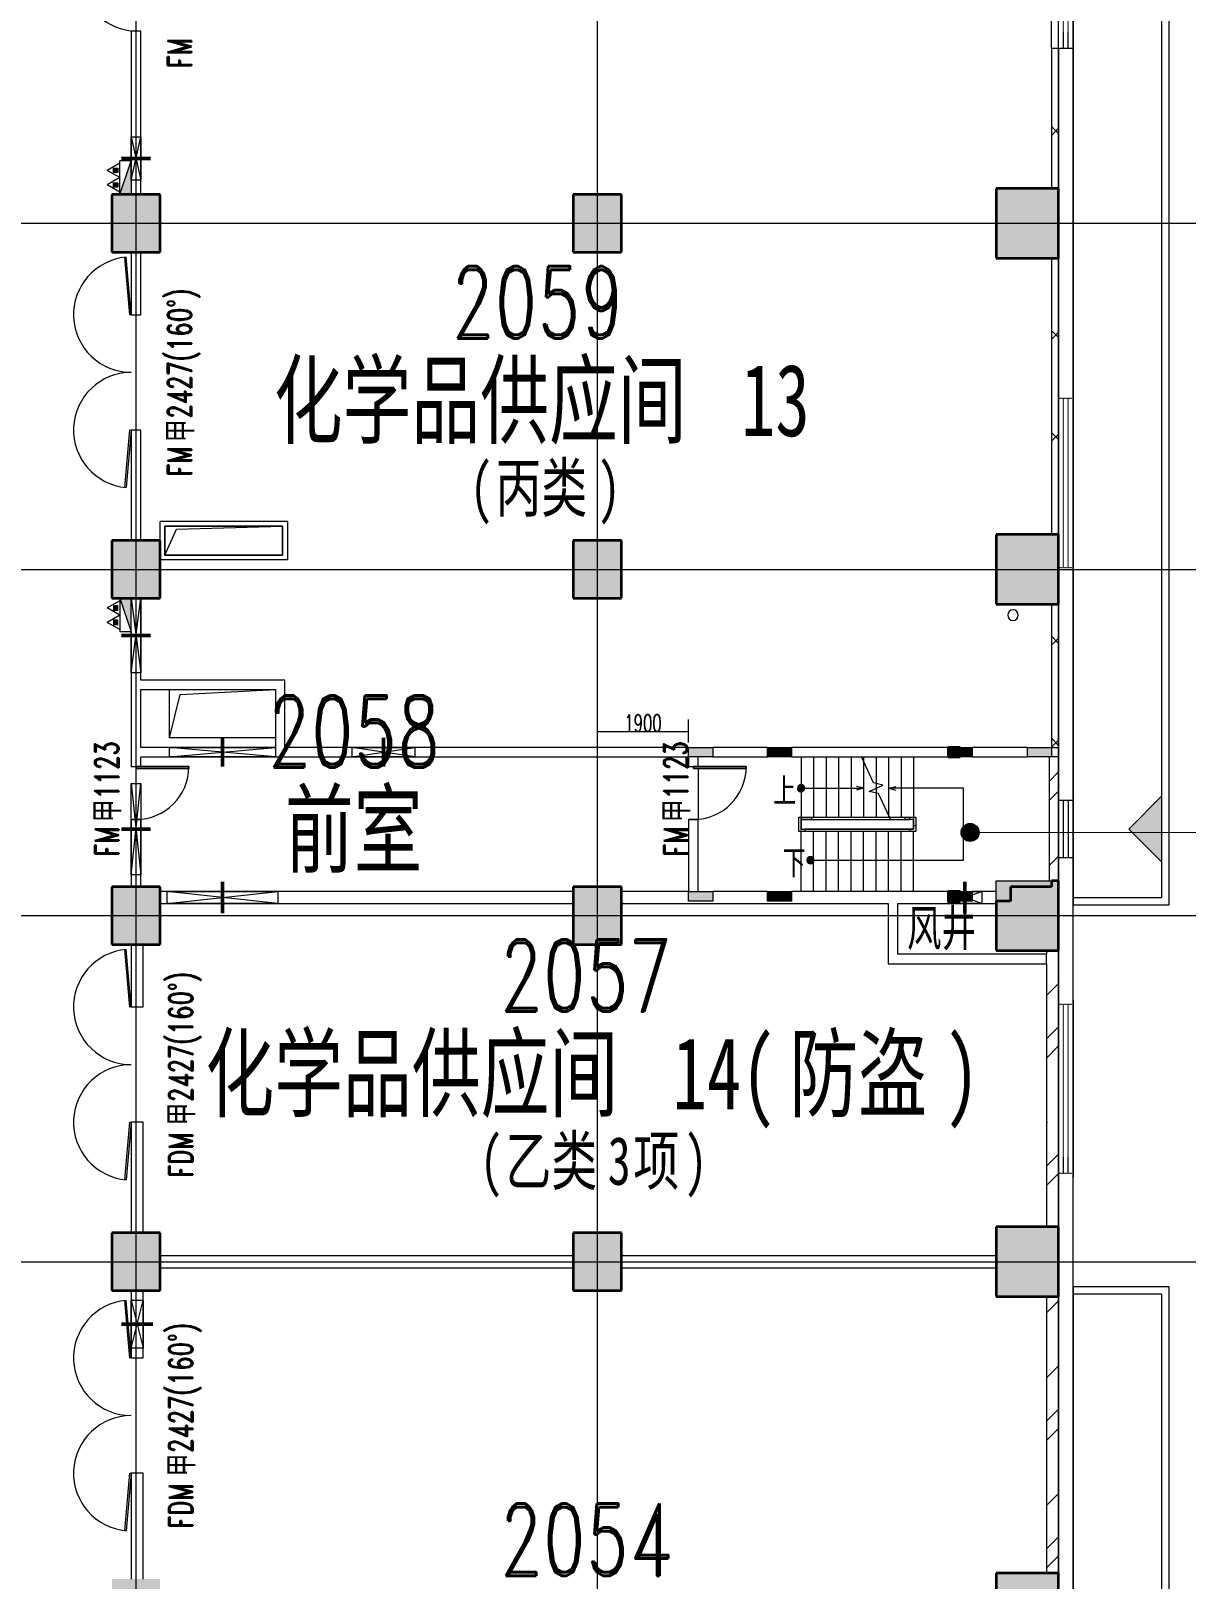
# Model space of a CAD drawing. Header units: millimetres. Extents: x -172041 to 399210, y -31706 to 192400.
# Drawn here: x 271413 to 295451, y 101400 to 133601 of the extents above; entities that cross this region are included whole.
import ezdxf

# ---------------------------------------------------------------- set-up
doc = ezdxf.new("R2010")
doc.units = ezdxf.units.MM
for name, pattern in [('1_1', [2, 1, -1]), ('DASH-2', [1.6, 0.8, -0.8]), ('架空线', [3.97, 2.38, -1.59]), ('轴网线', [22.04, 18.38, -1.83, 0, -1.83])]:
    doc.linetypes.add(name, pattern=pattern)
doc.layers.get('0').update_dxf_attribs({"color": 8})
doc.layers.get('Defpoints').update_dxf_attribs({"color": 8})
for name, color, linetype, lineweight in [('A-ANNO-DIMS', 8, 'Continuous', 9), ('A-ANNO-NOTE', 8, 'Continuous', 5), ('A-AREA-IDEN', 8, 'Continuous', 9), ('A-DETL-GENF', 8, 'Continuous', 18), ('A-DOOR', 8, 'Continuous', 5), ('A-DOOR-IDEN', 8, 'Continuous', 9), ('A-DOOR-OPNG', 8, 'Continuous', 5), ('A-FLOR', 8, 'Continuous', 5), ('A-FLOR-HRAL', 8, 'Continuous', 5), ('A-GENM', 8, 'Continuous', 5), ('A-GLAZ', 8, 'Continuous', 5), ('A-WALL', 8, 'Continuous', 5), ('A-WALL-FNSH', 8, 'Continuous', 9), ('A-WALL-PATT', 8, 'Continuous', 9), ('M-EQPM', 8, 'Continuous', 5), ('P-PIPE', 8, 'Continuous', 5), ('Q-CASE', 8, '1_1', 5), ('S-COLS', 8, 'Continuous', 5), ('S-GRID', 8, 'Continuous', 9), ('S-STRS', 8, 'Continuous', 5), ('S-STRS-MBND', 8, 'Continuous', 5)]:
    doc.layers.add(name, color=color, linetype=linetype, lineweight=lineweight)
doc.styles.add('RomanD', font='romand__.ttf', dxfattribs={"width": 0.7, "height": 1500})
doc.styles.add('RomanD_2', font='romand__.ttf', dxfattribs={"width": 0.65, "height": 350})
doc.styles.add('RomanD_4', font='romand__.ttf', dxfattribs={"width": 0.7, "height": 500})
doc.styles.add('仿宋', font='', dxfattribs={"width": 0.7, "height": 500})
doc.styles.add('仿宋_2', font='', dxfattribs={"width": 0.7, "height": 1500})
doc.styles.add('仿宋_5', font='', dxfattribs={"width": 0.7, "height": 1000})
doc.styles.add('仿宋_6', font='', dxfattribs={"width": 0.7, "height": 750})
doc.styles.add('微软雅黑', font='Microsoft YaHei.ttf', dxfattribs={"width": 0.7, "height": 500})
doc.styles.get('仿宋').set_extended_font_data('FangSong')
doc.styles.get('仿宋_2').set_extended_font_data('FangSong')
doc.styles.get('仿宋_5').set_extended_font_data('FangSong')
doc.styles.get('仿宋_6').set_extended_font_data('FangSong')
doc.dimstyles.new('0_5', dxfattribs={"dimscale": 304.8, "dimtxt": 351.251157, "dimasz": 0, "dimexe": 0.82021, "dimexo": 0.0625, "dimgap": 0, "dimtad": 1, "dimdec": 0, "dimzin": 0, "dimdsep": 46, "dimtxsty": 'RomanD_2', "dimblk1": 'NONE', "dimblk2": 'NONE', "dimsah": 1, "dimcen": 0.09, "dimazin": 0, "dimtfac": 1, "dimtdec": 4, "dimtix": 1, "dimtmove": 0, "dimatfit": 3, "dimfxl": 0.82021, "dimfxlon": 1, "dimtvp": 1, "dimtolj": 1, "dimtzin": 0, "dimlwd": 18, "dimlwe": 18, "dimarcsym": 2})
pattern_1 = [(45, (-5e-09, 2e-10), (-1325.825, 1325.825), []), (45, (-5e-09, 400), (-1325.825, 1325.825), []), (45, (-5e-09, 1300), (-1325.825, 1325.825), [1875, -625])]

# ---------------------------------------------------------------- blocks, each defined once
blk = doc.blocks.new('X-AR-F3-00-W-002_HLP2_rvt-1-LAY-2F-1_500-A')
at = {"layer": 'P-PIPE', "color": 96, "true_color": 0x007f00}
for start, end in [(0, 180), (180, 0)]:
    blk.add_arc((291850, 121450), 110, start, end, dxfattribs=at)
blk = doc.blocks.new('砼_柱_矩形 - 1000X1200-501527-LAY-2F-1_500-A')
at = {"layer": 'S-COLS', "lineweight": 15, "true_color": 0xc0c0c0}
blk.add_hatch(color=9, dxfattribs=at).paths.add_polyline_path([(-500, -600), (500, -600), (500, 600), (-500, 600), (-500, -100)], flags=0)
at = {"layer": 'S-COLS', "color": 7, "lineweight": 35}
for p, q in [((500, 600), (-500, 600)), ((-500, 600), (-500, -600)), ((500, -600), (500, 600)), ((-500, -600), (500, -600))]:
    blk.add_line(p, q, dxfattribs=at)
blk = doc.blocks.new('X-ST-F3-02-C-001_HLP2_rvt-1-LAY-2F-1_500-A')
at = {"layer": 'S-COLS', "true_color": 0xc0c0c0}
for points in [[(273436, 129000), (274100, 129000), (274100, 130200), (273100, 130200), (273100, 129000)], [(292800, 128875), (292800, 130325), (291500, 130325), (291500, 128875), (292535, 128875)], [(291527, 121675), (292800, 121675), (292800, 123125), (291500, 123125), (291500, 121675)], [(290750, 118500), (290750, 118700), (290500, 118700), (290500, 118500)], [(273750, 114600), (274100, 114600), (274100, 115800), (273100, 115800), (273100, 114600)], [(283700, 114600), (283700, 115800), (282700, 115800), (282700, 114600)], [(290750, 115500), (290750, 115700), (290500, 115700), (290500, 115500)], [(292800, 114475), (292795, 115925), (292650, 115925), (292650, 115800), (291800, 115800), (291800, 115500), (291500, 115500), (291500, 114475), (292768, 114475)], [(273750, 107400), (274100, 107400), (274100, 108600), (273100, 108600), (273100, 107400)], [(292561, 107275), (292800, 107275), (292800, 108725), (291500, 108725), (291500, 107275), (292550, 107275)], [(292550, 100075), (292800, 100075), (292800, 101525), (291500, 101525), (291500, 100075)], [(273100, 100200), (274100, 100200), (274100, 101400), (273100, 101400)]]:
    blk.add_hatch(color=9, dxfattribs=at).paths.add_polyline_path(points, flags=0)
at = {"layer": 'S-COLS', "true_color": 0x808080}
for points in [[(285300, 118500), (285600, 118500), (285600, 118700), (285100, 118700), (285100, 118500)], [(286990, 118500), (286990, 118700), (286740, 118700), (286740, 118500)], [(287240, 118500), (287240, 118700), (286990, 118700), (286990, 118500)], [(291000, 118500), (291000, 118700), (290750, 118700), (290750, 118500)], [(292150, 118500), (292650, 118500), (292650, 118700), (292150, 118700), (292150, 118686)], [(285276, 115500), (285600, 115500), (285600, 115700), (285100, 115700), (285100, 115500), (285217, 115500)], [(286740, 115500), (286990, 115500), (286990, 115700), (286740, 115700), (286740, 115609)], [(287240, 115500), (287240, 115700), (286990, 115700), (286990, 115500)], [(291000, 115500), (291000, 115700), (290750, 115700), (290750, 115500)], [(291527, 115500), (291800, 115500), (291800, 115800), (292650, 115800), (292650, 115925), (291500, 115925), (291500, 115500)]]:
    blk.add_hatch(color=8, dxfattribs=at).paths.add_polyline_path(points, flags=0)
at = {"layer": 'S-COLS', "color": 7, "lineweight": 35}
for p, q in [((274100, 130200), (273100, 130200)), ((273100, 130200), (273100, 129000)), ((274100, 129000), (274100, 130200)), ((292800, 130325), (291500, 130325)), ((291500, 130325), (291500, 128875)), ((292800, 128875), (292800, 130325)), ((273100, 129000), (274100, 129000)), ((291500, 128875), (292800, 128875)), ((292800, 123125), (291500, 123125)), ((291500, 123125), (291500, 121675)), ((292800, 121675), (292800, 123125)), ((291500, 121675), (292800, 121675)), ((290750, 118700), (290500, 118700)), ((290500, 118700), (290500, 118500)), ((290750, 118500), (290750, 118700)), ((290500, 118500), (290750, 118500)), ((274100, 115800), (273100, 115800)), ((273100, 115800), (273100, 114600)), ((274100, 114600), (274100, 115800)), ((283700, 115800), (282700, 115800)), ((282700, 115800), (282700, 114600)), ((283700, 114600), (283700, 115800)), ((290750, 115700), (290500, 115700)), ((290500, 115700), (290500, 115500)), ((290750, 115500), (290750, 115700)), ((292650, 115800), (291800, 115800)), ((291800, 115800), (291800, 115500)), ((292800, 115925), (292650, 115925)), ((292650, 115925), (292650, 115800)), ((292800, 114475), (292800, 115925)), ((290500, 115500), (290750, 115500)), ((291800, 115500), (291500, 115500)), ((291500, 115500), (291500, 114475)), ((273100, 114600), (274100, 114600)), ((282700, 114600), (283700, 114600)), ((291500, 114475), (292800, 114475)), ((274100, 108600), (273100, 108600)), ((273100, 108600), (273100, 107400)), ((274100, 107400), (274100, 108600)), ((292800, 108725), (291500, 108725)), ((291500, 108725), (291500, 107275)), ((292800, 107275), (292800, 108725)), ((273100, 107400), (274100, 107400)), ((291500, 107275), (292800, 107275)), ((292800, 101525), (291500, 101525)), ((291500, 101525), (291500, 100075)), ((292800, 100075), (292800, 101525))]:
    blk.add_line(p, q, dxfattribs=at)
at = {"layer": 'S-COLS', "color": 7, "lineweight": 15}
for p, q in [((285100, 118700), (285600, 118700)), ((285100, 118500), (285100, 118700)), ((285600, 118700), (285600, 118500)), ((286740, 118700), (286990, 118700)), ((286740, 118500), (286740, 118700)), ((286990, 118700), (287240, 118700)), ((286990, 118700), (286990, 118500)), ((287240, 118700), (287240, 118500)), ((290750, 118700), (291000, 118700)), ((291000, 118700), (291000, 118500)), ((292150, 118700), (292650, 118700)), ((292150, 118500), (292150, 118700)), ((292650, 118700), (292650, 118500)), ((285600, 118500), (285100, 118500)), ((286990, 118500), (286740, 118500)), ((287240, 118500), (286990, 118500)), ((291000, 118500), (290750, 118500)), ((292450, 118500), (292150, 118500)), ((292650, 118500), (292450, 118500)), ((285100, 115700), (285600, 115700)), ((285100, 115500), (285100, 115700)), ((285600, 115700), (285600, 115500)), ((286740, 115700), (286990, 115700)), ((286740, 115500), (286740, 115700)), ((286990, 115700), (287240, 115700)), ((286990, 115700), (286990, 115500)), ((287240, 115700), (287240, 115500)), ((290750, 115700), (291000, 115700)), ((291000, 115700), (291000, 115500)), ((291500, 115500), (291500, 115925)), ((291500, 115925), (292650, 115925)), ((285600, 115500), (285100, 115500)), ((286990, 115500), (286740, 115500)), ((287240, 115500), (286990, 115500)), ((291000, 115500), (290750, 115500))]:
    blk.add_line(p, q, dxfattribs=at)
at = {"lineweight": 15}
for p in [(283200, 129600), (273600, 122400), (283200, 122400), (283200, 108000)]:
    blk.add_blockref('砼_柱_矩形 - 1000X1200-501527-LAY-2F-1_500-A', p, dxfattribs=at)
blk = doc.blocks.new('栏杆扶手 - 栏杆扶手-1050959-LAY-2F-1_500-A')
at = {"layer": 'A-FLOR-HRAL', "lineweight": 15}
for p, q in [((289280, 117250), (289603, 117250)), ((289303, 117200), (289603, 117200))]:
    blk.add_line(p, q, dxfattribs=at)
blk = doc.blocks.new('顶部扶栏类型 - 顶部扶栏_内部_-1050967-LAY-2F-1_500-A')
at = {"layer": 'A-FLOR-HRAL', "lineweight": 15}
for p, q in [((287390, 117250), (287440, 117250)), ((287390, 117075), (287390, 117250)), ((289603.19314, 117200), (289603.19314, 117250)), ((289603.19314, 117250), (289705, 117250)), ((289705, 117200), (289705, 117250)), ((289705, 117250), (289830, 117250)), ((289830, 117250), (289830, 117125)), ((287390, 116950), (287390, 117075)), ((287515, 116950), (287390, 116950)), ((287440, 117200), (287440, 117075)), ((287440, 117075), (287440, 117000)), ((287440, 117000), (287515, 117000)), ((287515, 117000), (289705, 117000)), ((287515, 117000), (287515, 116950)), ((289705, 116950), (287515, 116950)), ((289705, 117200), (289603.19314, 117200)), ((289780, 117200), (289705, 117200)), ((289705, 117000), (289780, 117000)), ((289705, 117000), (289705, 116950)), ((289830, 116950), (289705, 116950)), ((289780, 117125), (289780, 117200)), ((289780, 117075), (289780, 117125)), ((289780, 117075), (289830, 117075)), ((289780, 117000), (289780, 117075)), ((289830, 117125), (289830, 117075)), ((289830, 117075), (289830, 116950))]:
    blk.add_line(p, q, dxfattribs=at)
blk = doc.blocks.new('顶部扶栏类型 - 顶部扶栏_内部_-V11-LAY-2F-1_500-A')
at = {"layer": 'A-FLOR-HRAL', "lineweight": 15}
for p, q in [((287390, 117250), (287440, 117250)), ((287390, 117075), (287390, 117250)), ((289603.19314, 117250), (289705, 117250)), ((289705, 117250), (289830, 117250)), ((289780, 117225), (289780, 117125)), ((289830, 117250), (289830, 117125)), ((287390, 116950), (287390, 117075)), ((287515, 116950), (287390, 116950)), ((287440, 117075), (287440, 117200)), ((287440, 116975), (287440, 117075)), ((289705, 117000), (287515, 117000)), ((289705, 116950), (287515, 116950)), ((289603.19314, 117200), (289705, 117200)), ((289780, 117000), (289705, 117000)), ((289830, 116950), (289705, 116950)), ((289780, 117125), (289780, 117075)), ((289780, 117075), (289780, 117000)), ((289830, 117125), (289830, 117075)), ((289830, 117075), (289830, 116950))]:
    blk.add_line(p, q, dxfattribs=at)
blk = doc.blocks.new('顶部扶栏类型 - 顶部扶栏_内部_-1051114-LAY-2F-1_500-A')
at = {"layer": 'A-FLOR-HRAL', "lineweight": 15}
for p, q in [((287440, 117200), (287440, 117250)), ((287440, 117250), (287660, 117250)), ((287660, 117250), (287660, 117200)), ((287660, 117200), (287440, 117200))]:
    blk.add_line(p, q, dxfattribs=at)
blk = doc.blocks.new('顶部扶栏类型 - 顶部扶栏_内部_-V12-LAY-2F-1_500-A')
at = {"layer": 'A-FLOR-HRAL', "lineweight": 15}
for p, q in [((287440, 117250), (287440, 117200)), ((287440, 117250), (289280, 117250)), ((289303, 117200), (289280, 117250)), ((287440, 117200), (289303, 117200))]:
    blk.add_line(p, q, dxfattribs=at)
blk = doc.blocks.new('上楼梯路径-B - 顺砌剖面-1862824-LAY-2F-1_500-A')
at = {"layer": 'A-DETL-GENF', "true_color": 0x808080}
blk.add_hatch(color=8, dxfattribs=at).paths.add_polyline_path([(0, 307), (-38, 297), (-65, 270), (-75, 232), (-65, 200), (-53, 179), (-19, 160), (19, 160), (53, 179), (72, 213), (72, 242), (65, 270), (37, 297), (19, 302)], flags=0)
at = {"layer": 'A-DETL-GENF'}
for p, q in [((-1300, 232), (-1155, 271)), ((-75, 232), (-1300, 232)), ((-1300, 232), (-1155, 193)), ((53, 232), (-70, 232))]:
    blk.add_line(p, q, dxfattribs=at)
for start, end in [(360, 180), (180, 360)]:
    blk.add_arc((0, 232), 75, start, end, dxfattribs=at)
blk = doc.blocks.new('下楼梯路径-D - 顺砌剖面-1884693-LAY-2F-1_500-A')
at = {"layer": 'A-DETL-GENF', "true_color": 0x808080}
blk.add_hatch(color=8, dxfattribs=at).paths.add_polyline_path([(671, 1236), (634, 1226), (605, 1194), (599, 1180), (605, 1127), (606, 1123), (634, 1096), (671, 1086), (704, 1096), (724, 1108), (736, 1123), (746, 1161), (736, 1198), (709, 1226), (691, 1231)], flags=0)
at = {"layer": 'A-DETL-GENF'}
for p, q in [((599, 1161), (-2515, 1161)), ((-2515, 1161), (-2515, -339)), ((671, 1161), (599, 1161)), ((-964, -339), (-1109, -300)), ((-2515, -339), (-964, -339)), ((-964, -339), (-1109, -378))]:
    blk.add_line(p, q, dxfattribs=at)
for start, end in [(0, 180), (180, 360)]:
    blk.add_arc((671, 1161), 75, start, end, dxfattribs=at)
blk = doc.blocks.new('AR-F3-00-STA-001_HLP2_rvt-1-LAY-2F-1_500-A')
at = {"layer": 'S-STRS', "lineweight": 15}
for p, q in [((285300, 118260), (285300, 117200)), ((287440, 118500), (287440, 117922)), ((287700, 118500), (287700, 117250)), ((287960, 118500), (287960, 117250)), ((288220, 118500), (288220, 117250)), ((288480, 118500), (288480, 117250)), ((288740, 118500), (288740, 118408)), ((288740, 118408), (288740, 117250)), ((289000, 118500), (289000, 117950)), ((289260, 118500), (289260, 117292)), ((289520, 118500), (289520, 117250)), ((289780, 118500), (289780, 117250)), ((287440, 117917), (287440, 117775)), ((289000, 117950), (289000, 117850)), ((287440, 117775), (287440, 117250)), ((289000, 117850), (289000, 117750)), ((289000, 117750), (289000, 117250)), ((289260, 117292), (289260, 117250)), ((287440, 115700), (287440, 116950)), ((287700, 116383), (287700, 116950)), ((287960, 115700), (287960, 116950)), ((288220, 115700), (288220, 116950)), ((288480, 115700), (288480, 116950)), ((288740, 115700), (288740, 116950)), ((289000, 115700), (289000, 116950)), ((289260, 115700), (289260, 116950)), ((289520, 115700), (289520, 116950)), ((289780, 115700), (289780, 116950)), ((287700, 116317), (287700, 116383)), ((287700, 115700), (287700, 116317))]:
    blk.add_line(p, q, dxfattribs=at)
at = {"layer": 'S-STRS', "linetype": '架空线', "lineweight": 15}
for p, q in [((287440, 118500), (287440, 117922)), ((287700, 118500), (287700, 117250)), ((287960, 118500), (287960, 117250)), ((288220, 118500), (288220, 117250)), ((288480, 118500), (288480, 117250)), ((288740, 118500), (288740, 118408)), ((288740, 118408), (288740, 117250)), ((289000, 118500), (289000, 117950)), ((289260, 118500), (289260, 117292)), ((289520, 118500), (289520, 117250)), ((289780, 118500), (289780, 117250)), ((287440, 117917), (287440, 117775)), ((289000, 117950), (289000, 117850)), ((287440, 117775), (287440, 117250)), ((289000, 117850), (289000, 117750)), ((289000, 117750), (289000, 117250)), ((289260, 117292), (289260, 117250)), ((287440, 115700), (287440, 116950)), ((287700, 116383), (287700, 116950)), ((287960, 115700), (287960, 116950)), ((288220, 115700), (288220, 116950)), ((288480, 115700), (288480, 116950)), ((288740, 115700), (288740, 116950)), ((289000, 115700), (289000, 116950)), ((289260, 115700), (289260, 116950)), ((289520, 115700), (289520, 116950)), ((289780, 115700), (289780, 116950)), ((287700, 116317), (287700, 116383)), ((287700, 115700), (287700, 116317))]:
    blk.add_line(p, q, dxfattribs=at)
at = {"layer": 'S-STRS-MBND', "lineweight": 15}
for p, q in [((288947, 117963), (288697, 118500)), ((288858, 117784), (289142, 117916)), ((289142, 117916), (288947, 117963)), ((289053, 117737), (288858, 117784)), ((289280, 117250), (289053, 117737))]:
    blk.add_line(p, q, dxfattribs=at)
at = {"lineweight": 15, "rotation": 180}
for name, p in [('上楼梯路径-B - 顺砌剖面-1862824-LAY-2F-1_500-A', (287440, 118082)), ('下楼梯路径-D - 顺砌剖面-1884693-LAY-2F-1_500-A', (288305, 117511))]:
    blk.add_blockref(name, p, dxfattribs=at)
at = {"color": 163, "lineweight": 15, "true_color": 0x667fcc}
for name in ['顶部扶栏类型 - 顶部扶栏_内部_-1050967-LAY-2F-1_500-A', '顶部扶栏类型 - 顶部扶栏_内部_-V11-LAY-2F-1_500-A', '顶部扶栏类型 - 顶部扶栏_内部_-1051114-LAY-2F-1_500-A', '顶部扶栏类型 - 顶部扶栏_内部_-V12-LAY-2F-1_500-A', '栏杆扶手 - 栏杆扶手-1050959-LAY-2F-1_500-A']:
    blk.add_blockref(name, (0, 0), dxfattribs=at)
at = {"layer": 'A-ANNO-NOTE', "color": 7, "lineweight": 15, "char_height": 500, "width": 673.42, "attachment_point": 1, "style": '仿宋'}
for s, insert in [('\\f仿宋|b0|i0|c134|p49|;\\W.7;上', (286861, 118053)), ('\\f仿宋|b0|i0|c134|p49|;\\W.7;下', (287055, 116553))]:
    blk.add_mtext(s, dxfattribs=dict(at, insert=insert))
blk = doc.blocks.new('单扇平开防火门_带观察窗 - FM甲1123-4703356-LAY-2F-1_500-A')
at = {"layer": 'A-DOOR'}
for p, q in [((510, -1100), (510, 0)), ((550, 0), (510, 0)), ((510, 0), (510, -700)), ((550, -700), (550, 0)), ((510, 0), (550, 0)), ((550, 0), (550, -1100)), ((510, -700), (510, -900)), ((510, -900), (510, -1100)), ((550, -900), (550, -700)), ((550, -1100), (550, -900)), ((550, -1100), (510, -1100)), ((510, -1100), (550, -1100))]:
    blk.add_line(p, q, dxfattribs=at)
blk.add_arc((550, 0), 1100, 180, 270, dxfattribs=at)
at = {"layer": 'A-DOOR-OPNG'}
for p, q in [((-550, 100), (-550, -100)), ((550, 99), (550, -100))]:
    blk.add_line(p, q, dxfattribs=at)
blk = doc.blocks.new('混凝土雨棚1 - 混凝土雨棚-300mm-2000 2-4373710-LAY-2F-1_500-A')
at = {"layer": 'Q-CASE'}
for p, q in [((34063, 2000), (-34063, 2000)), ((-34063, 2000), (-34063, 0))]:
    blk.add_line(p, q, dxfattribs=at)
at = {"layer": 'Q-CASE', "linetype": 'Continuous'}
for p, q in [((34063, 2000), (-34063, 2000)), ((-34063, 2000), (-34063, 0)), ((-26257, 1850), (-33913, 1850)), ((-33913, 1850), (-33913, 0)), ((-34063, 0), (34063, 0))]:
    blk.add_line(p, q, dxfattribs=at)
blk = doc.blocks.new('双扇平开门-角度可调 - FM甲2427_160__-4636703-LAY-2F-1_500-A')
at = {"layer": 'A-DOOR'}
for p, q in [((-1200, 100), (-2395, 205)), ((-2392, 234), (-1197, 130)), ((-1197, 130), (-1200, 100)), ((1197, 130), (2392, 234)), ((1200, 100), (1197, 130)), ((1200, 100), (2395, 205))]:
    blk.add_line(p, q, dxfattribs=at)
for centre, start, end in [((-1200, 100), 360, 175), ((1200, 100), 5, 180)]:
    blk.add_arc(centre, 1200, start, end, dxfattribs=at)
blk = doc.blocks.new('双扇平开门-角度可调 - FDM甲2427_160__-4797546-LAY-2F-1_500-A')
at = {"layer": 'A-DOOR'}
for p, q in [((-1200, 125), (-2395, 230)), ((-2392, 259), (-1197, 155)), ((-1197, 155), (-1200, 125)), ((1197, 155), (2392, 259)), ((1200, 125), (1197, 155)), ((1200, 125), (2395, 230))]:
    blk.add_line(p, q, dxfattribs=at)
for centre, start, end in [((-1200, 125), 360, 175), ((1200, 125), 5, 180)]:
    blk.add_arc(centre, 1200, start, end, dxfattribs=at)
blk = doc.blocks.new('单扇平开防火门_带观察窗 - FM甲1123-4703391-LAY-2F-1_500-A')
at = {"layer": 'A-DOOR'}
for p, q in [((510, -1100), (510, 0)), ((550, 0), (510, 0)), ((510, 0), (510, -700)), ((550, -700), (550, 0)), ((510, 0), (550, 0)), ((550, 0), (550, -1100)), ((510, -700), (510, -900)), ((510, -900), (510, -1100)), ((550, -900), (550, -700)), ((550, -1100), (550, -900)), ((550, -1100), (510, -1100)), ((510, -1100), (550, -1100))]:
    blk.add_line(p, q, dxfattribs=at)
blk.add_arc((550, 0), 1100, 180, 270, dxfattribs=at)
at = {"layer": 'A-DOOR-OPNG'}
for p, q in [((-550, 100), (-550, -100)), ((550, 99), (550, -100))]:
    blk.add_line(p, q, dxfattribs=at)
blk = doc.blocks.new('单扇平开防火门_带观察窗 - FM甲1123-4703327-LAY-2F-1_500-A')
at = {"layer": 'A-DOOR'}
for p, q in [((550, 1100), (510, 1100)), ((510, 1100), (510, 0)), ((510, 1100), (550, 1100)), ((510, 900), (510, 1100)), ((550, 0), (550, 1100)), ((550, 1100), (550, 900)), ((510, 700), (510, 900)), ((510, 0), (510, 700)), ((550, 900), (550, 700)), ((550, 700), (550, 0)), ((510, 0), (550, 0)), ((550, 0), (510, 0))]:
    blk.add_line(p, q, dxfattribs=at)
blk.add_arc((550, 0), 1100, 90, 180, dxfattribs=at)
at = {"layer": 'A-DOOR-OPNG'}
for p, q in [((-550, -100), (-550, 100)), ((550, -99), (550, 100))]:
    blk.add_line(p, q, dxfattribs=at)
blk = doc.blocks.new('单扇窗 - XC1212-4534988-LAY-2F-1_500-A')
at = {"layer": 'A-GLAZ'}
for p, q in [((-600, -155), (-600, 145)), ((-600, 145), (600, 145)), ((-600, 45), (600, 45)), ((600, 145), (600, -155)), ((600, -55), (-600, -55)), ((600, -155), (-600, -155))]:
    blk.add_line(p, q, dxfattribs=at)
blk = doc.blocks.new('楼板洞口-A - F03-翻边100-4493737-LAY-2F-1_500-A')
at = {"layer": 'A-GENM'}
for p, q in [((-100, 300), (-100, 700)), ((2550, 700), (-100, 700)), ((2550, 700), (2550, -100)), ((0, 0), (0, 600)), ((0, 600), (2450, 600)), ((0, 600), (0, 0)), ((2450, 600), (0, 600)), ((0, 0), (245, 540)), ((245, 540), (2450, 600)), ((2450, 600), (2450, 0)), ((2450, 0), (2450, 600)), ((2450, 0), (0, 0)), ((0, 0), (2450, 0)), ((2550, -100), (-100, -100))]:
    blk.add_line(p, q, dxfattribs=at)
blk = doc.blocks.new('楼板洞口-A - F01-无翻边-4499167-LAY-2F-1_500-A')
at = {"layer": 'A-GENM'}
for p, q in [((0, 0), (0, 1000)), ((220, 900), (2200, 1000)), ((0, 0), (220, 900)), ((2200, 0), (0, 0))]:
    blk.add_line(p, q, dxfattribs=at)
blk = doc.blocks.new('室内消火栓箱_带灭火器__左右式_ - SG24D65-P-V62-LAY-2F-1_500-A')
at = {"layer": 'A-DETL-GENF', "lineweight": 5}
h = blk.add_hatch(color=256, dxfattribs=at)
h.paths.add_polyline_path([(-195, 280), (-105, 280), (-105, 370), (-195, 370)], flags=0)
h.paths.add_polyline_path([(105, 370), (105, 280), (195, 280), (195, 370)], flags=0)
blk.add_hatch(color=256, dxfattribs=at).paths.add_polyline_path([(-350, 0), (350, 0), (-350, 240)], flags=0)
for p, q in [((-300, 240), (-150, 500)), ((-195, 370), (-105, 370)), ((-195, 280), (-195, 370)), ((0, 240), (-150, 500)), ((-105, 370), (-105, 280)), ((0, 240), (150, 500)), ((105, 280), (105, 370)), ((105, 370), (195, 370)), ((300, 240), (150, 500)), ((195, 370), (195, 280)), ((-350, 240), (350, 240)), ((-350, 240), (350, 0)), ((-350, 240), (350, 0)), ((-105, 280), (-195, 280)), ((195, 280), (105, 280)), ((350, 0), (-350, 0)), ((350, 0), (-350, 0))]:
    blk.add_line(p, q, dxfattribs=at)
at = {"layer": 'M-EQPM'}
blk.add_line((350, 0), (350, 240), dxfattribs=at)
blk = doc.blocks.new('室内消火栓箱_带灭火器__左右式_ - SG24D65-P-V63-LAY-2F-1_500-A')
at = {"layer": 'A-DETL-GENF', "lineweight": 5}
blk.add_hatch(color=256, dxfattribs=at).paths.add_polyline_path([(350, 0), (-350, 0), (-350, -240)], flags=0)
h = blk.add_hatch(color=256, dxfattribs=at)
h.paths.add_polyline_path([(195, -280), (105, -280), (105, -370), (195, -370)], flags=0)
h.paths.add_polyline_path([(-105, -280), (-195, -280), (-195, -370), (-105, -370)], flags=0)
for p, q in [((350, 0), (-350, 0)), ((-350, -240), (350, 0)), ((-350, -240), (350, 0)), ((350, 0), (-350, 0)), ((-350, -240), (350, -240)), ((-300, -240), (-150, -500)), ((-105, -280), (-195, -280)), ((-195, -280), (-195, -370)), ((0, -240), (-150, -500)), ((-105, -370), (-105, -280)), ((0, -240), (150, -500)), ((195, -280), (105, -280)), ((105, -280), (105, -370)), ((300, -240), (150, -500)), ((195, -370), (195, -280)), ((-195, -370), (-105, -370)), ((105, -370), (195, -370))]:
    blk.add_line(p, q, dxfattribs=at)
at = {"layer": 'M-EQPM'}
blk.add_line((350, 0), (350, -240), dxfattribs=at)
blk = doc.blocks.new('混凝土雨棚1 - 混凝土雨棚-300mm-2000 2-4350888-LAY-2F-1_500-A')
at = {"layer": 'Q-CASE'}
for p, q in [((12050, 2000), (-12050, 2000)), ((-12050, 2000), (-12050, 0)), ((12050, 0), (12050, 2000))]:
    blk.add_line(p, q, dxfattribs=at)
at = {"layer": 'Q-CASE', "linetype": 'Continuous'}
for p, q in [((12050, 2000), (-12050, 2000)), ((-12050, 2000), (-12050, 0)), ((12050, 0), (12050, 2000)), ((-8194, 1850), (-11900, 1850)), ((-11900, 1850), (-11900, 0)), ((9786, 1850), (-6856, 1850)), ((11900, 1850), (11164, 1850)), ((11900, 0), (11900, 1850)), ((-12050, 0), (12050, 0))]:
    blk.add_line(p, q, dxfattribs=at)
blk = doc.blocks.new('百叶窗-带贴面 - BYC3618-4660152-LAY-2F-1_500-A')
at = {"layer": 'A-GLAZ'}
for p, q in [((-1829, 250), (1851, 250)), ((1851, 250), (-1829, 250))]:
    blk.add_line(p, q, dxfattribs=at)
at = {"layer": 'A-GLAZ', "linetype": 'DASH-2'}
for p, q in [((-1749, -50), (-1749, 250)), ((1771, 250), (-1749, 250)), ((1771, 150), (-1749, 150)), ((1771, 50), (-1749, 50)), ((1771, -50), (1771, 250)), ((1771, -50), (-1749, -50))]:
    blk.add_line(p, q, dxfattribs=at)
blk = doc.blocks.new('百叶窗-带贴面 - BYC3608-4826285-LAY-2F-1_500-A')
at = {"layer": 'A-GLAZ'}
for p, q in [((-1829, 250), (1851, 250)), ((1851, 250), (-1829, 250))]:
    blk.add_line(p, q, dxfattribs=at)
at = {"layer": 'A-GLAZ', "linetype": 'DASH-2'}
for p, q in [((-1749, -50), (-1749, 250)), ((1771, 250), (-1749, 250)), ((1771, 150), (-1749, 150)), ((1771, 50), (-1749, 50)), ((1771, -50), (1771, 250)), ((1771, -50), (-1749, -50))]:
    blk.add_line(p, q, dxfattribs=at)
blk = doc.blocks.new('矩形墙洞-D - F01-4899671-LAY-2F-1_500-A')
at = {"layer": 'A-GENM', "color": 7, "lineweight": 50}
for p, q in [((125, 325), (125, 125)), ((125, -75), (125, -325))]:
    blk.add_line(p, q, dxfattribs=at)
at = {"layer": 'A-GENM'}
for p, q in [((275, 125), (475, 125)), ((275, 54), (475, 125)), ((475, 125), (475, -125)), ((-225, -125), (-225, -75)), ((-225, -125), (-85, -75)), ((475, -125), (-225, -125)), ((475, -125), (275, -54))]:
    blk.add_line(p, q, dxfattribs=at)
blk = doc.blocks.new('矩形墙洞-D - F01-V75-LAY-2F-1_500-A')
at = {"layer": 'A-GENM'}
for p, q in [((-650, 100), (900, 100)), ((900, -100), (-650, 100)), ((-650, -100), (900, 100)), ((900, 100), (900, -100)), ((900, -100), (-650, -100))]:
    blk.add_line(p, q, dxfattribs=at)
at = {"layer": 'A-GENM', "color": 7, "lineweight": 50}
blk.add_line((125, 300), (125, -300), dxfattribs=at)
blk = doc.blocks.new('矩形墙洞-D - F01-4899624-LAY-2F-1_500-A')
at = {"layer": 'A-GENM'}
for p, q in [((-825, -100), (-825, 100)), ((-825, 100), (1075, 100)), ((1075, -100), (-825, 100)), ((-825, -100), (1075, 100)), ((1075, 100), (1075, -100)), ((1075, -100), (-825, -100))]:
    blk.add_line(p, q, dxfattribs=at)
at = {"layer": 'A-GENM', "color": 7, "lineweight": 50}
blk.add_line((125, 300), (125, -300), dxfattribs=at)
blk = doc.blocks.new('矩形墙洞-D - F01-4899628-LAY-2F-1_500-A')
at = {"layer": 'A-GENM'}
for p, q in [((-525, -100), (-525, 100)), ((-525, 100), (775, 100)), ((775, -100), (-525, 100)), ((-525, -100), (775, 100)), ((775, 100), (775, -100)), ((775, -100), (-525, -100))]:
    blk.add_line(p, q, dxfattribs=at)
at = {"layer": 'A-GENM', "color": 7, "lineweight": 50}
blk.add_line((125, 300), (125, -300), dxfattribs=at)
blk = doc.blocks.new('矩形墙洞-D - F01-4899627-LAY-2F-1_500-A')
at = {"layer": 'A-GENM'}
for p, q in [((-975, -100), (-975, 100)), ((-975, 100), (1225, 100)), ((1225, -100), (-975, 100)), ((-975, -100), (1225, 100)), ((1225, 100), (1225, -100)), ((1225, -100), (-975, -100))]:
    blk.add_line(p, q, dxfattribs=at)
at = {"layer": 'A-GENM', "color": 7, "lineweight": 50}
blk.add_line((125, 300), (125, -300), dxfattribs=at)
blk = doc.blocks.new('矩形墙洞-D - F01-4899672-LAY-2F-1_500-A')
at = {"layer": 'A-GENM', "color": 7, "lineweight": 50}
blk.add_line((125, 325), (125, -325), dxfattribs=at)
at = {"layer": 'A-GENM'}
for p, q in [((-1025, -125), (-1025, 125)), ((-1025, 125), (1275, 125)), ((1275, -125), (-1025, 125)), ((-1025, -125), (1275, 125)), ((1275, 125), (1275, -125)), ((1275, -125), (-1025, -125))]:
    blk.add_line(p, q, dxfattribs=at)
blk = doc.blocks.new('矩形墙洞-D - F01-4899625-LAY-2F-1_500-A')
at = {"layer": 'A-GENM'}
for p, q in [((-325, -100), (-325, 100)), ((-325, 100), (575, 100)), ((575, -100), (-325, 100)), ((-325, -100), (575, 100)), ((575, 100), (575, -100)), ((575, -100), (-325, -100))]:
    blk.add_line(p, q, dxfattribs=at)
at = {"layer": 'A-GENM', "color": 7, "lineweight": 50}
blk.add_line((125, 300), (125, -300), dxfattribs=at)
blk = doc.blocks.new('矩形墙洞-D - F01-4899673-LAY-2F-1_500-A')
at = {"layer": 'A-GENM', "color": 7, "lineweight": 50}
blk.add_line((125, 325), (125, -325), dxfattribs=at)
at = {"layer": 'A-GENM'}
for p, q in [((-375, -125), (-375, 125)), ((-375, 125), (625, 125)), ((625, -125), (-375, 125)), ((-375, -125), (625, 125)), ((625, 125), (625, -125)), ((625, -125), (-375, -125))]:
    blk.add_line(p, q, dxfattribs=at)
blk = doc.blocks.new('DIMBLOCK32-LAY-2F-1_500-A')
at = {"layer": 'A-ANNO-DIMS', "color": 0, "lineweight": 18, "transparency": 16777216}
for p, q in [((283200, 118799), (283200, 119280)), ((285100, 118799), (285100, 119280)), ((283200, 119030), (285100, 119030))]:
    blk.add_line(p, q, dxfattribs=at)
at = {"layer": 'Defpoints', "color": 0, "transparency": 16777216}
for p in [(285100, 119030), (283200, 118780), (285100, 118780)]:
    blk.add_point(p, dxfattribs=at)
at = {"layer": 'A-ANNO-DIMS', "color": 0, "lineweight": 18, "transparency": 16777216, "insert": (284150, 119205), "char_height": 350, "width": 972.7, "attachment_point": 5, "style": 'RomanD_2'}
blk.add_mtext('\\A1;1900', dxfattribs=at)
blk = doc.blocks.new('_None')

msp = doc.modelspace()

# ---------------------------------------------------------------- hatches: boundary and pattern name
at = {"layer": 'A-ANNO-NOTE'}
msp.add_hatch(color=256, dxfattribs=at).paths.add_polyline_path([(294950, 116310.7), (294950, 117689.3), (294260.7, 117000)], flags=0)
at = {"layer": 'A-AREA-IDEN', "lineweight": 18}
h = msp.add_hatch(color=256, dxfattribs=at)
edge = h.paths.add_edge_path(flags=0)
edge.add_arc((290957.5, 116929), 187.5, 0, 360)
at = {"layer": 'A-WALL-PATT', "lineweight": 5}
h = msp.add_hatch(dxfattribs=at)
h.set_pattern_fill('FP_12', color=256, style=0, pattern_type=2)
h.set_pattern_definition([(45, (-5e-09, 2e-10), (-1060.66, 1060.66), []), (135, (-5e-09, 2e-10), (-1060.66, -1060.66), [])])
h.paths.add_polyline_path([(292650, 118700), (292800, 118700), (292800, 121675), (292650, 121675)], flags=0)
h.paths.add_polyline_path([(292650, 123125), (292800, 123125), (292800, 128875), (292650, 128875), (292650, 123170)], flags=0)
h.paths.add_polyline_path([(292800, 130325), (292800, 133240), (292650, 133240), (292650, 130325), (292680.1, 130325)], flags=0)
h.paths.add_polyline_path([(292650, 137525), (292800, 137525), (292800, 140117), (292650, 140117), (292650, 139600)], flags=0)
h.paths.add_polyline_path([(292660, 140717), (292800, 140717), (292800, 141000), (292650, 141000), (292650, 140717)], flags=0)
h.paths.add_polyline_path([(292650, 141869.4), (292800, 141869.4), (292800, 141919.1), (292650, 141919.1)], flags=0)
h.paths.add_polyline_path([(292664.9, 142019.1), (292800, 142019.1), (292800, 142229.4), (292650, 142229.4), (292650, 142019.1)], flags=0)
h.paths.add_polyline_path([(292650, 142329.4), (292800, 142329.4), (292800, 142401.2), (292650, 142401.2)], flags=0)
h.paths.add_polyline_path([(292800, 142466.2), (292800, 142549.5), (292650, 142549.5), (292650, 142466.2), (292775, 142466.2)], flags=0)
h.paths.add_polyline_path([(292800, 142614.5), (292800, 142686.3), (292650, 142686.3), (292650, 142614.5), (292705.5, 142614.5)], flags=0)
h.paths.add_polyline_path([(292650, 142786.3), (292800, 142786.3), (292800, 142895.9), (292650, 142895.9)], flags=0)
h.paths.add_polyline_path([(292800, 142995.9), (292800, 143206.2), (292650, 143206.2), (292650, 142995.9), (292731.5, 142995.9)], flags=0)
h = msp.add_hatch(dxfattribs=at)
h.set_pattern_fill('FP_10', color=256, style=0, pattern_type=2)
h.set_pattern_definition(pattern_1)
h.paths.add_polyline_path([(292795.5, 115925), (292800, 115925), (292795.9, 118500), (292600, 118500), (292600, 115925), (292747.6, 115925)], flags=0)
h = msp.add_hatch(dxfattribs=at)
h.set_pattern_fill('FP_10', color=256, style=0, pattern_type=2)
h.set_pattern_definition(pattern_1)
h.paths.add_polyline_path([(292800, 94325), (292800, 100075), (292550, 100075), (292550, 94325), (292789.4, 94325)], flags=0)
h.paths.add_polyline_path([(292662.2, 101525), (292800, 101525), (292800, 107275), (292550, 107275), (292550, 101525)], flags=0)
h.paths.add_polyline_path([(292578.1, 108725), (292800, 108725), (292800, 114475), (292550, 114475), (292550, 108725), (292570.5, 108725)], flags=0)

# ---------------------------------------------------------------- linework, layer by layer
at = {"layer": 'A-ANNO-NOTE', "lineweight": 18}
for p, q in [((294950, 117689.3), (294260.7, 117000)), ((294950, 116310.7), (294950, 117689.3)), ((294260.7, 117000), (294950, 116310.7))]:
    msp.add_line(p, q, dxfattribs=at)
at = {"layer": 'A-AREA-IDEN', "lineweight": 18}
msp.add_line((290957.5, 116929), (296676.6, 116936.5), dxfattribs=at)
msp.add_circle((290957.5, 116929), 187.5, dxfattribs=at)
at = {"layer": 'A-FLOR'}
for p, q in [((274300, 118900), (274300, 119900)), ((276500, 118900), (274300, 118900))]:
    msp.add_line(p, q, dxfattribs=at)
at = {"layer": 'A-WALL'}
for p, q in [((293100, 136760), (293100, 133240)), ((292650, 133240), (292650, 136075)), ((292650, 118700), (292800, 118700)), ((292800, 118500), (292650, 118500)), ((292550, 114200), (292550, 114400))]:
    msp.add_line(p, q, dxfattribs=at)
at = {"layer": 'A-WALL', "lineweight": 9}
for p, q in [((273700, 133600), (273500, 133600)), ((273500, 133600), (273500, 130900)), ((273700, 130200), (273700, 133600)), ((292650, 133240), (292650, 130325)), ((292800, 133240), (292650, 133240)), ((292800, 130325), (292800, 133240)), ((292800, 133240), (292800, 130325)), ((273500, 129000), (273500, 127700)), ((273700, 127700), (273700, 129000)), ((292650, 128875), (292650, 123125)), ((292800, 123125), (292800, 128875)), ((292800, 128875), (292800, 123125)), ((273500, 127700), (273700, 127700)), ((273700, 125300), (273500, 125300)), ((273500, 125300), (273500, 123000)), ((273700, 123000), (273700, 125300)), ((273700, 120100), (273700, 121800)), ((292650, 121675), (292650, 118700)), ((292800, 115925), (292800, 121675)), ((292800, 121675), (292800, 118700)), ((273500, 121100), (273500, 118300)), ((276700, 120100), (273700, 120100)), ((273700, 118700), (273700, 119900)), ((273700, 119900), (276500, 119900)), ((276500, 119900), (276500, 118700)), ((276700, 118700), (276700, 120100)), ((276500, 118700), (273700, 118700)), ((285100, 118700), (276700, 118700)), ((286740, 118700), (285600, 118700)), ((290500, 118700), (287240, 118700)), ((292150, 118700), (291000, 118700)), ((273500, 118300), (273600, 118300)), ((273700, 118500), (285100, 118500)), ((273700, 118300), (273700, 118500)), ((285100, 118500), (285100, 118300)), ((285100, 118300), (285200, 118300)), ((285300, 118300), (285300, 118500)), ((285600, 118500), (286740, 118500)), ((287240, 118500), (290500, 118500)), ((291000, 118500), (292150, 118500)), ((292600, 118500), (292600, 115925)), ((292800, 118500), (292800, 115925)), ((273700, 117200), (273500, 117200)), ((273500, 117200), (273500, 115800)), ((273700, 115800), (273700, 117200)), ((285300, 117200), (285100, 117200)), ((285100, 117200), (285100, 115700)), ((285300, 115700), (285300, 117200)), ((282700, 115700), (274100, 115700)), ((285100, 115700), (283700, 115700)), ((286740, 115700), (285600, 115700)), ((290500, 115700), (287240, 115700)), ((291500, 115700), (291000, 115700)), ((274100, 115450), (282700, 115450)), ((283700, 115450), (285100, 115450)), ((285100, 115450), (289250, 115450)), ((289250, 115450), (289250, 114200)), ((289450, 115450), (291500, 115450)), ((289450, 114400), (289450, 115450)), ((273500, 114600), (273500, 113300)), ((273750, 113300), (273750, 114600)), ((292550, 114400), (289450, 114400)), ((292550, 114475), (292550, 114400)), ((292800, 108725), (292800, 114475)), ((289250, 114200), (292550, 114200)), ((292550, 114200), (292550, 108725)), ((273500, 113300), (273750, 113300)), ((273750, 110900), (273500, 110900)), ((273500, 110900), (273500, 108600)), ((273750, 108600), (273750, 110900)), ((282700, 108125), (274100, 108125)), ((274100, 107875), (282700, 107875)), ((291500, 108125), (283700, 108125)), ((283700, 107875), (291500, 107875)), ((273500, 107400), (273500, 106000)), ((273750, 106000), (273750, 107400)), ((292550, 107275), (292550, 101525)), ((292800, 101525), (292800, 107275)), ((273500, 106000), (273750, 106000)), ((273750, 103600), (273500, 103600)), ((273500, 103600), (273500, 101400)), ((273750, 101400), (273750, 103600))]:
    msp.add_line(p, q, dxfattribs=at)
at = {"layer": 'A-WALL-FNSH', "lineweight": 5}
for p, q in [((293100, 133240), (292800, 133240)), ((293100, 100760), (293100, 133240)), ((292800, 118700), (292800, 118500)), ((292800, 114475), (292800, 108725)), ((292800, 107275), (292800, 101525))]:
    msp.add_line(p, q, dxfattribs=at)
at = {"layer": 'S-GRID', "linetype": '轴网线'}
for p, q in [((273600, -17706.2), (273600, 174400)), ((283200, -17706.2), (283200, 174400)), ((292800, -17706.2), (292800, 174400)), ((-16000, 129600), (308800, 129600)), ((-16000, 122400), (308800, 122400)), ((-16000, 115200), (308800, 115200)), ((-16000, 108000), (308800, 108000))]:
    msp.add_line(p, q, dxfattribs=at)

# ---------------------------------------------------------------- block references
at = {"lineweight": 5}
for name in ['X-AR-F3-00-W-002_HLP2_rvt-1-LAY-2F-1_500-A', 'X-ST-F3-02-C-001_HLP2_rvt-1-LAY-2F-1_500-A', 'AR-F3-00-STA-001_HLP2_rvt-1-LAY-2F-1_500-A']:
    msp.add_blockref(name, (0, 0), dxfattribs=at)
at = {"layer": 'A-DOOR'}
for name, p, rotation in [('单扇平开防火门_带观察窗 - FM甲1123-4703327-LAY-2F-1_500-A', (273600, 134150), 89.9999999999999), ('双扇平开门-角度可调 - FM甲2427_160__-4636703-LAY-2F-1_500-A', (273600, 126500), 89.9999999999999), ('单扇平开防火门_带观察窗 - FM甲1123-4703391-LAY-2F-1_500-A', (273600, 117750), 89.9999999999999), ('单扇平开防火门_带观察窗 - FM甲1123-4703356-LAY-2F-1_500-A', (285200, 117750), 89.99999999999997), ('双扇平开门-角度可调 - FDM甲2427_160__-4797546-LAY-2F-1_500-A', (273625, 112100), 89.9999999999999), ('双扇平开门-角度可调 - FDM甲2427_160__-4797546-LAY-2F-1_500-A', (273625, 104800), 89.9999999999999)]:
    msp.add_blockref(name, p, dxfattribs=dict(at, rotation=rotation))
at = {"layer": 'A-GENM'}
for name, p, rotation in [('混凝土雨棚1 - 混凝土雨棚-300mm-2000 2-4350888-LAY-2F-1_500-A', (293100, 127475), 270.0000000000001), ('矩形墙洞-D - F01-4899625-LAY-2F-1_500-A', (273600, 131075), 269.9999999999999), ('矩形墙洞-D - F01-V75-LAY-2F-1_500-A', (273600, 121150), 269.9999999999999), ('矩形墙洞-D - F01-4899624-LAY-2F-1_500-A', (273600, 117125), 269.9999999999999), ('混凝土雨棚1 - 混凝土雨棚-300mm-2000 2-4373710-LAY-2F-1_500-A', (293100, 73412.5), 270.0000000000001), ('矩形墙洞-D - F01-4899673-LAY-2F-1_500-A', (273625, 106825), 269.9999999999999)]:
    msp.add_blockref(name, p, dxfattribs=dict(at, rotation=rotation))
for name, p in [('楼板洞口-A - F03-翻边100-4493737-LAY-2F-1_500-A', (274200, 122700)), ('楼板洞口-A - F01-无翻边-4499167-LAY-2F-1_500-A', (274300, 118900)), ('矩形墙洞-D - F01-4899627-LAY-2F-1_500-A', (275275, 118600)), ('矩形墙洞-D - F01-4899628-LAY-2F-1_500-A', (278625, 118600)), ('矩形墙洞-D - F01-4899672-LAY-2F-1_500-A', (275275, 115575)), ('矩形墙洞-D - F01-4899671-LAY-2F-1_500-A', (290725, 115575))]:
    msp.add_blockref(name, p, dxfattribs=at)
at = {"layer": 'A-GLAZ', "rotation": 269.9999999999996}
for name, p in [('百叶窗-带贴面 - BYC3608-4826285-LAY-2F-1_500-A', (292850, 135011.4)), ('百叶窗-带贴面 - BYC3618-4660152-LAY-2F-1_500-A', (292850, 124211.4)), ('单扇窗 - XC1212-4534988-LAY-2F-1_500-A', (292955, 117000)), ('百叶窗-带贴面 - BYC3618-4660152-LAY-2F-1_500-A', (292850, 111611.4))]:
    msp.add_blockref(name, p, dxfattribs=at)
at = {"layer": 'M-EQPM'}
for name, p, rotation in [('室内消火栓箱_带灭火器__左右式_ - SG24D65-P-V62-LAY-2F-1_500-A', (273500, 130550), 89.99999999999974), ('室内消火栓箱_带灭火器__左右式_ - SG24D65-P-V63-LAY-2F-1_500-A', (273500, 121450), 269.9999999999998)]:
    msp.add_blockref(name, p, dxfattribs=dict(at, rotation=rotation))

# ---------------------------------------------------------------- texts
at = {"layer": 'A-AREA-IDEN', "attachment_point": 1}
for s, insert, char_height, width, style in [('2059', (280154.7, 128707), 1500, 4826.159, 'RomanD'), ('化学品供应间', (276466.9, 126672.9), 1500, 11784.806, '仿宋_2'), ('13', (286190.4, 126672.9), 1500, 1964.134, '仿宋_2'), ('\\f仿宋|b0|i0|c134|p49|;\\W.7;(', (280546.7, 124602.8), 1000, 645.358, '仿宋_5'), ('丙类', (281079.2, 124602.8), 1000, 2581.434, '仿宋_5'), ('\\f仿宋|b0|i0|c134|p49|;\\W.7;)', (283209.1, 124602.8), 1000, 645.358, '仿宋_5'), ('2058', (276334.2, 119779.5), 1500, 4826.159, 'RomanD'), ('前室', (276697.7, 117745.4), 1500, 3928.269, '仿宋_2'), ('风井', (289644.6, 115318.9), 750, 2020.252, '仿宋_6'), ('2057', (281161.2, 114705), 1500, 4826.159, 'RomanD'), ('化学品供应间', (275042.7, 112670.9), 1500, 11784.806, '仿宋_2'), ('14(', (284766.1, 112670.9), 1500, 2946.202, '仿宋_2'), ('防盗', (287197, 112670.9), 1500, 3928.269, '仿宋_2'), ('\\f仿宋|b0|i0|c134|p49|;\\W.7;)', (290438.1, 112670.9), 1500, 982.067, '仿宋_2'), ('\\f仿宋|b0|i0|c134|p49|;\\W.7;(', (280755.2, 110600.8), 1000, 645.358, '仿宋_5'), ('乙类', (281287.7, 110600.8), 1000, 2581.434, '仿宋_5'), ('\\f仿宋|b0|i0|c134|p49|;\\W.7;3', (283417.5, 110600.8), 1000, 645.358, '仿宋_5'), ('\\f仿宋|b0|i0|c134|p49|;\\W.7;项', (283950, 110600.8), 1000, 1290.717, '仿宋_5'), ('\\f仿宋|b0|i0|c134|p49|;\\W.7;)', (285015, 110600.8), 1000, 645.358, '仿宋_5'), ('2054', (281161.2, 102969.5), 1500, 4826.159, 'RomanD')]:
    msp.add_mtext(s, dxfattribs=dict(at, insert=insert, char_height=char_height, width=width, style=style))
at = {"layer": 'A-DOOR-IDEN', "char_height": 500, "attachment_point": 1, "rotation": 90}
for s, insert, width, style in [('FM', (274256.6, 132825.1), 869.831, 'RomanD_4'), ('2427(160°)', (274256.6, 125533.7), 3731.855, 'RomanD_4'), ('\\f微软雅黑|b0|i0|c134|p34|;\\W.7;甲', (274256.6, 125047.5), 589.24, '微软雅黑'), ('FM', (274256.6, 124329.9), 869.831, 'RomanD_4'), ('1123', (272741.7, 117629), 1683.544, 'RomanD_4'), ('1123', (284581.8, 117629), 1683.544, 'RomanD_4'), ('\\f微软雅黑|b0|i0|c134|p34|;\\W.7;甲', (272741.7, 117142.8), 589.24, '微软雅黑'), ('\\f微软雅黑|b0|i0|c134|p34|;\\W.7;甲', (284581.8, 117142.8), 589.24, '微软雅黑'), ('FM', (272741.7, 116425.1), 869.831, 'RomanD_4'), ('FM', (284581.8, 116425.1), 869.831, 'RomanD_4'), ('2427(160°)', (274281.6, 111320.4), 3731.855, 'RomanD_4'), ('\\f微软雅黑|b0|i0|c134|p34|;\\W.7;甲', (274281.6, 110834.2), 589.24, '微软雅黑'), ('FDM', (274281.6, 109746.1), 1318.776, 'RomanD_4'), ('2427(160°)', (274281.6, 104020.4), 3731.855, 'RomanD_4'), ('\\f微软雅黑|b0|i0|c134|p34|;\\W.7;甲', (274281.6, 103534.2), 589.24, '微软雅黑'), ('FDM', (274281.6, 102446.1), 1318.776, 'RomanD_4')]:
    msp.add_mtext(s, dxfattribs=dict(at, insert=insert, width=width, style=style))

# ---------------------------------------------------------------- dimensions: what is measured, and where the dimension line sits
at = {"layer": 'A-ANNO-DIMS', "lineweight": 18}
dim = msp.add_linear_dim(base=(285100, 119029.9), p1=(283200, 118779.9), p2=(285100, 118779.9), dimstyle='0_5', override={"dimpost": '<>', "dimfxl": 1900}, dxfattribs=at)
dim.commit()
dim.dimension.update_dxf_attribs({"geometry": 'DIMBLOCK32-LAY-2F-1_500-A', "text_midpoint": (284150, 119204.9)})

doc.saveas('drawing.dxf')
